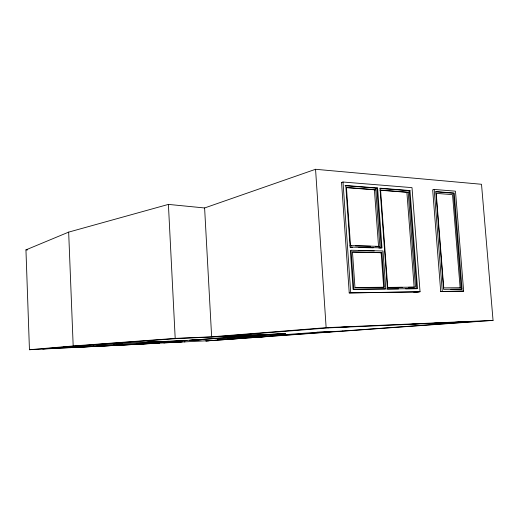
<?xml version="1.0" encoding="UTF-8"?>
<svg xmlns="http://www.w3.org/2000/svg" width="519" height="519" viewBox="0 0 519 519"><rect width="100%" height="100%" fill="white"/><g stroke="black" fill="none" stroke-linecap="round" stroke-linejoin="round"><path stroke-width="0.78" d="M149.316 343.708L29.447 349.715L25.95 249.879L68.664 232.116L168.409 204.402L204.609 207.963L315.558 169.285L481.515 184.277L493.05 320.405L205.816 340.97L209.053 340.736M341.483 182.487L343.007 182.013L412.008 187.638L420.04 291.736L413.896 292.476M375.386 188.631L377.592 188.001L381.99 247.887L350.098 247.07L345.79 185.497L377.592 188.001M374.296 190.129L375.762 189.714L379.908 246.389L378.429 246.681M408.479 190.953L409.978 190.544L417.516 288.603L387.421 288.94L379.999 188.189L409.978 190.544M406.701 192.614L408.2 192.212L415.479 287.13L387.745 287.403L380.57 190.084L408.2 192.212M434.182 189.441L432.671 189.837L440.722 291.607L463.655 291.12L455.474 191.18L434.182 189.441L442.292 291.418L463.655 291.12M380.304 252.863L381.893 252.565L384.436 287.247L354.964 287.532L352.466 251.936L381.893 252.565M349.164 292.917L420.04 291.736M440.748 291.6L442.292 291.418M120.324 343.416L119.96 343.455L155.823 341.586L155.402 341.632M29.447 349.715L73.185 345.972L175.195 338.394L211.642 336.831L326.14 327.671L493.05 320.405M63.552 347.12L94.121 344.681M64.57 347.062L82.904 345.511L82.138 345.55M67.717 347.646L88.087 345.972M73.562 347.354L69.916 347.652L142.738 344.032M70.844 347.6L74.502 347.302L42.649 348.891L61.891 347.263L174.137 341.787M80.62 347.107L94.004 346.283L90.838 346.601M96.112 346.348L149.504 343.52M249.561 335.203L220.127 336.468L328.209 327.917M341.022 327.333L349.858 326.633M137.652 343.481L162.694 341.541M144.25 343.156L168.558 341.288M167.267 342.125L168.604 342.027M192.257 340.224L190.402 340.367L197.505 340.023M142.433 344.039L154.299 343.156M168.837 342.053L170.511 341.924M172.25 341.774L175.96 341.508M192.024 340.289L194.794 340.075M172.58 341.865L181.319 341.249L172.665 341.716L173.612 341.671M195.897 340.101L201.554 339.686L147.604 342.229M152.327 343.481L152.787 343.442M152.288 343.559L155.771 343.299M411.684 324.239L420.922 323.545M96.528 344.486L177.239 338.55M114.199 343.766L113.512 343.818L121.991 343.293L117.43 343.533M433.845 323.266L443.181 322.571M178.439 342.261L182.059 341.995M184.44 341.885L184.92 341.852M227.925 338.823L217.779 339.556L241.763 338.369L211.791 340.529M317.284 332.257L232.434 338.57L262.595 336.747M455.124 322.331L464.55 321.644M232.629 336.04L231.416 336.13L261.589 334.794L260.369 334.878M153.605 341.885L154.792 341.8L146.429 342.313L149.608 342.17M237.507 335.968L239.012 335.864M246.317 335.345L282.271 333.756L280.721 333.866M263.438 336.688L334.547 331.524L313.534 332.517M251.034 337.687L268.109 336.461L246.797 337.499M342.598 331.051L475.573 321.436L328.053 327.898M240.745 335.832L251.105 335.092M279.254 333.886L189.513 340.237M193.133 340.081L285.521 333.646L277.704 333.996M201.067 339.711L200.587 339.744L201.236 339.711M86.368 346.413L74.327 347.289L76.254 347.211M164.841 342.722L163.699 342.793L180.489 342.125L179.373 342.19M152.125 343.306L151.211 343.351L159.482 342.897L149.031 343.649L212.005 340.522M198.407 339.926L199.374 339.88M227.711 338.829L251.222 337.687M174.89 341.71L175.824 341.664M220.127 336.468L220.912 336.429M317.154 332.251L342.696 331.057M93.342 344.72L120.83 343.377M177.083 338.537L242.25 335.722M418.483 291.925L349.235 292.911L341.554 182.467M385.007 288.966L353.056 289.323L350.331 250.392M386.661 289.038L398.534 288.908M405.657 288.824L416.744 288.7L409.219 190.752L380.044 188.462M450.842 289.336L461.3 289.213L453.47 193.243L435.824 191.842M355.015 287.63L382.879 287.357M387.18 287.481L402.251 287.331M408.596 287.267L414.149 287.215L406.883 192.302L380.018 190.239M25.95 249.879L27.565 249.905M352.518 252.098L381.134 252.708L383.677 287.351M358.305 250.573L374.251 250.937M350.156 247.245L352.544 247.304M358.921 247.466L373.265 247.829M378.844 247.972L381.238 248.03L376.852 188.215L345.057 185.718M379.908 246.389L350.52 245.597L346.445 187.456L375.762 189.714M349.923 245.708L351.519 245.753M355.489 245.857L370.598 246.259M375.373 246.389L378.552 246.473L374.413 189.805L346.653 187.67M343.007 182.013L350.721 292.71M315.558 169.285L326.14 327.671M204.609 207.963L211.642 336.831M168.409 204.402L175.195 338.394M68.664 232.116L73.185 345.972M164.517 341.677L152.482 342.611L186.95 340.587L164.517 341.677M171.212 341.924L144.58 343.578L171.958 341.898L171.212 341.924M195.254 340.133L193.762 340.211L193.847 340.587L195.274 340.509L195.254 340.133M385.773 288.869L353.802 289.219L351.071 250.242L382.983 250.969L385.773 288.869M462.092 289.115L443.583 289.343L435.791 191.576L454.242 193.049L462.092 289.115M460.126 287.708L443.758 287.883L436.22 193.373L452.542 194.644L460.126 287.708"/></g></svg>
